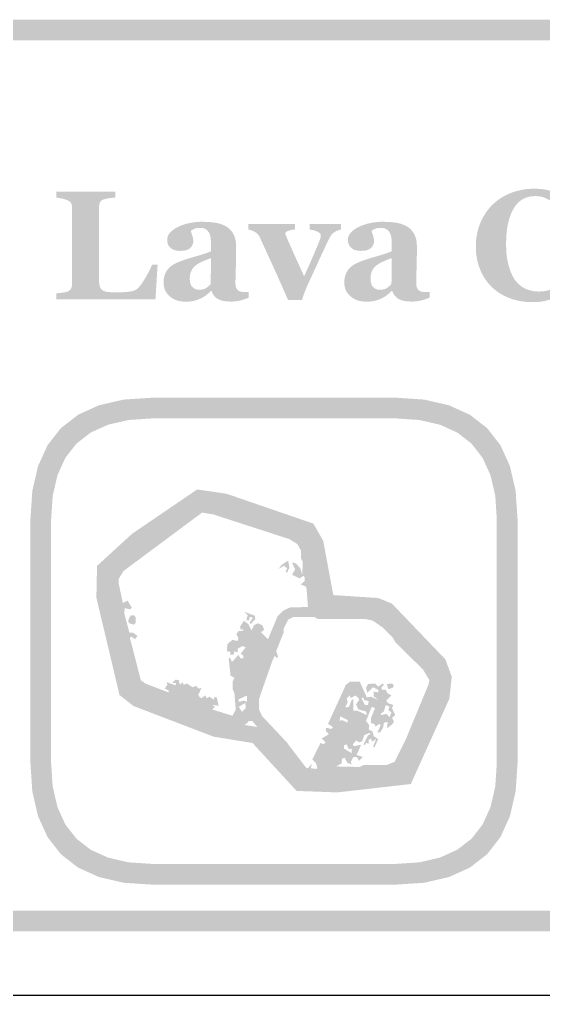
# Model space of a CAD drawing. Header units: millimetres. Extents: x 6 to 297, y 6 to 451.
# Drawn here: x 43.49 to 53.6, y 42.32 to 61.16 of the extents above; entities that cross this region are included whole.
import ezdxf

# ---------------------------------------------------------------- set-up
doc = ezdxf.new("R2010")
doc.units = ezdxf.units.MM
doc.layers.add('CUT', color=1, linetype='Continuous')
doc.layers.add('RASTER', color=7, linetype='Continuous')

msp = doc.modelspace()

# ---------------------------------------------------------------- hatches: boundary and pattern name
at = {"layer": 'RASTER'}
h = msp.add_hatch(color=7, dxfattribs=at)
h.paths.add_polyline_path([(7.2, 58.956), (7.234, 59.471), (7.337, 59.918), (7.509, 60.296), (7.75, 60.606), (8.059, 60.846), (8.438, 61.018), (8.884, 61.121), (9.4, 61.156), (66.6, 61.156), (67.116, 61.121), (67.563, 61.018), (67.941, 60.846), (68.25, 60.606), (68.491, 60.296), (68.663, 59.918), (68.766, 59.471), (68.8, 58.956), (68.8, 45.756), (68.766, 45.24), (68.663, 44.793), (68.491, 44.415), (68.25, 44.106), (67.941, 43.865), (67.563, 43.693), (67.116, 43.59), (66.6, 43.556), (9.4, 43.556), (8.884, 43.59), (8.438, 43.693), (8.059, 43.865), (7.75, 44.106), (7.509, 44.415), (7.337, 44.793), (7.234, 45.24), (7.2, 45.756)])
h.paths.add_polyline_path([(7.6, 58.956), (7.6, 45.756), (7.628, 45.334), (7.712, 44.968), (7.853, 44.659), (8.05, 44.406), (8.303, 44.209), (8.612, 44.068), (8.978, 43.984), (9.4, 43.956), (66.6, 43.956), (67.022, 43.984), (67.387, 44.068), (67.697, 44.209), (67.95, 44.406), (68.147, 44.659), (68.288, 44.968), (68.372, 45.334), (68.4, 45.756), (68.4, 58.956), (68.372, 59.378), (68.288, 59.743), (68.147, 60.053), (67.95, 60.306), (67.697, 60.503), (67.387, 60.643), (67.022, 60.728), (66.6, 60.756), (9.4, 60.756), (8.978, 60.728), (8.612, 60.643), (8.303, 60.503), (8.05, 60.306), (7.853, 60.053), (7.712, 59.743), (7.628, 59.378), (7.6, 58.956)], flags=0)
for points in [[(53.382, 55.7), (53.325, 55.701), (53.269, 55.705), (53.214, 55.71), (53.16, 55.719), (53.107, 55.729), (53.055, 55.742), (53.004, 55.757), (52.954, 55.774), (52.905, 55.794), (52.857, 55.815), (52.812, 55.839), (52.767, 55.865), (52.725, 55.893), (52.684, 55.923), (52.644, 55.955), (52.607, 55.989), (52.571, 56.024), (52.538, 56.062), (52.507, 56.101), (52.477, 56.143), (52.449, 56.186), (52.424, 56.232), (52.4, 56.28), (52.378, 56.329), (52.359, 56.381), (52.342, 56.433), (52.327, 56.487), (52.316, 56.542), (52.306, 56.599), (52.3, 56.656), (52.296, 56.715), (52.295, 56.775), (52.296, 56.835), (52.3, 56.894), (52.307, 56.951), (52.316, 57.008), (52.328, 57.063), (52.342, 57.118), (52.359, 57.171), (52.379, 57.223), (52.401, 57.273), (52.425, 57.322), (52.452, 57.369), (52.48, 57.415), (52.511, 57.459), (52.544, 57.501), (52.578, 57.541), (52.615, 57.579), (52.654, 57.615), (52.694, 57.649), (52.736, 57.681), (52.78, 57.711), (52.826, 57.738), (52.873, 57.764), (52.923, 57.787), (52.974, 57.809), (53.027, 57.828), (53.081, 57.844), (53.136, 57.858), (53.191, 57.87), (53.248, 57.879), (53.305, 57.885), (53.363, 57.889), (53.423, 57.89), (53.465, 57.889), (53.507, 57.887), (53.548, 57.884), (53.588, 57.88), (53.627, 57.874), (53.665, 57.867), (53.702, 57.858), (53.738, 57.848), (53.772, 57.838), (53.806, 57.827), (53.838, 57.815), (53.869, 57.804), (53.898, 57.792), (53.926, 57.779), (53.953, 57.767), (53.978, 57.754), (54.069, 57.834), (54.196, 57.834), (54.209, 57.076), (54.08, 57.076), (54.052, 57.159), (54.023, 57.238), (53.992, 57.31), (53.959, 57.377), (53.926, 57.437), (53.891, 57.492), (53.854, 57.542), (53.817, 57.585), (53.777, 57.623), (53.736, 57.656), (53.692, 57.684), (53.646, 57.707), (53.598, 57.725), (53.548, 57.738), (53.496, 57.745), (53.442, 57.748), (53.375, 57.744), (53.312, 57.733), (53.254, 57.714), (53.199, 57.687), (53.149, 57.653), (53.103, 57.612), (53.061, 57.562), (53.023, 57.505), (52.989, 57.442), (52.96, 57.372), (52.935, 57.296), (52.915, 57.214), (52.899, 57.126), (52.888, 57.032), (52.881, 56.932), (52.879, 56.825), (52.88, 56.764), (52.882, 56.706), (52.886, 56.65), (52.891, 56.596), (52.898, 56.544), (52.907, 56.495), (52.917, 56.447), (52.928, 56.402), (52.941, 56.36), (52.955, 56.319), (52.969, 56.281), (52.985, 56.244), (53.001, 56.21), (53.019, 56.178), (53.037, 56.148), (53.056, 56.12), (53.078, 56.094), (53.101, 56.069), (53.124, 56.045), (53.149, 56.024), (53.175, 56.004), (53.201, 55.987), (53.229, 55.971), (53.257, 55.957), (53.286, 55.945), (53.316, 55.934), (53.347, 55.925), (53.379, 55.918), (53.411, 55.912), (53.445, 55.908), (53.479, 55.906), (53.513, 55.905), (53.564, 55.907), (53.613, 55.912), (53.661, 55.921), (53.707, 55.933), (53.752, 55.949), (53.796, 55.968), (53.838, 55.99), (53.879, 56.016), (53.919, 56.046), (53.957, 56.079), (53.995, 56.116), (54.032, 56.156), (54.068, 56.2), (54.103, 56.248), (54.138, 56.299), (54.171, 56.353), (54.297, 56.277), (54.281, 56.245), (54.265, 56.214), (54.247, 56.184), (54.23, 56.155), (54.212, 56.127), (54.193, 56.099), (54.173, 56.072), (54.154, 56.047), (54.133, 56.022), (54.112, 55.997), (54.09, 55.974), (54.067, 55.952), (54.043, 55.93), (54.019, 55.91), (53.994, 55.89), (53.968, 55.871), (53.938, 55.852), (53.908, 55.833), (53.877, 55.816), (53.846, 55.8), (53.813, 55.784), (53.78, 55.77), (53.747, 55.757), (53.712, 55.745), (53.676, 55.735), (53.639, 55.726), (53.6, 55.718), (53.559, 55.711), (53.517, 55.706), (53.474, 55.703), (53.428, 55.701), (53.382, 55.7)], [(46.154, 56.422), (46.113, 55.756), (44.198, 55.756), (44.198, 55.87), (44.212, 55.871), (44.225, 55.873), (44.239, 55.874), (44.254, 55.876), (44.269, 55.877), (44.285, 55.879), (44.302, 55.882), (44.319, 55.884), (44.335, 55.886), (44.35, 55.889), (44.364, 55.891), (44.376, 55.893), (44.386, 55.896), (44.396, 55.898), (44.403, 55.9), (44.409, 55.902), (44.422, 55.908), (44.434, 55.913), (44.444, 55.92), (44.454, 55.927), (44.463, 55.934), (44.47, 55.942), (44.477, 55.95), (44.483, 55.959), (44.487, 55.969), (44.492, 55.979), (44.495, 55.99), (44.498, 56.001), (44.5, 56.013), (44.502, 56.026), (44.503, 56.039), (44.503, 56.053), (44.503, 57.519), (44.503, 57.532), (44.502, 57.545), (44.501, 57.556), (44.499, 57.568), (44.497, 57.578), (44.494, 57.588), (44.491, 57.598), (44.487, 57.607), (44.482, 57.615), (44.476, 57.623), (44.469, 57.631), (44.46, 57.639), (44.449, 57.647), (44.437, 57.654), (44.424, 57.662), (44.409, 57.669), (44.398, 57.674), (44.386, 57.679), (44.373, 57.683), (44.359, 57.687), (44.346, 57.691), (44.331, 57.695), (44.316, 57.699), (44.3, 57.702), (44.285, 57.705), (44.27, 57.708), (44.256, 57.71), (44.243, 57.713), (44.231, 57.715), (44.219, 57.717), (44.208, 57.719), (44.198, 57.72), (44.198, 57.834), (45.34, 57.834), (45.34, 57.72), (45.328, 57.719), (45.315, 57.718), (45.302, 57.716), (45.289, 57.715), (45.274, 57.713), (45.26, 57.711), (45.245, 57.71), (45.229, 57.708), (45.213, 57.706), (45.198, 57.703), (45.184, 57.701), (45.169, 57.698), (45.156, 57.695), (45.143, 57.692), (45.13, 57.688), (45.118, 57.685), (45.105, 57.68), (45.092, 57.674), (45.081, 57.668), (45.071, 57.661), (45.062, 57.653), (45.054, 57.644), (45.048, 57.635), (45.042, 57.626), (45.038, 57.615), (45.034, 57.605), (45.031, 57.594), (45.028, 57.583), (45.026, 57.571), (45.024, 57.559), (45.023, 57.547), (45.023, 57.534), (45.023, 56.167), (45.023, 56.144), (45.024, 56.122), (45.025, 56.101), (45.026, 56.081), (45.028, 56.063), (45.031, 56.045), (45.033, 56.03), (45.036, 56.015), (45.04, 56.002), (45.045, 55.989), (45.05, 55.977), (45.056, 55.967), (45.063, 55.957), (45.07, 55.948), (45.079, 55.94), (45.088, 55.933), (45.098, 55.926), (45.109, 55.92), (45.12, 55.915), (45.133, 55.91), (45.147, 55.906), (45.162, 55.902), (45.177, 55.899), (45.194, 55.897), (45.212, 55.895), (45.231, 55.894), (45.252, 55.892), (45.275, 55.891), (45.299, 55.89), (45.325, 55.89), (45.353, 55.889), (45.382, 55.889), (45.411, 55.889), (45.44, 55.89), (45.469, 55.891), (45.498, 55.893), (45.526, 55.894), (45.554, 55.897), (45.582, 55.9), (45.61, 55.903), (45.637, 55.907), (45.661, 55.912), (45.684, 55.918), (45.705, 55.925), (45.724, 55.933), (45.741, 55.942), (45.756, 55.953), (45.769, 55.964), (45.788, 55.983), (45.806, 56.005), (45.825, 56.028), (45.844, 56.054), (45.864, 56.081), (45.883, 56.11), (45.902, 56.141), (45.922, 56.174), (45.941, 56.207), (45.959, 56.24), (45.976, 56.272), (45.992, 56.304), (46.008, 56.334), (46.022, 56.364), (46.035, 56.394), (46.047, 56.422)], [(49.696, 57.102), (49.68, 57.099), (49.663, 57.095), (49.647, 57.09), (49.631, 57.084), (49.615, 57.078), (49.599, 57.07), (49.583, 57.062), (49.568, 57.052), (49.553, 57.042), (49.538, 57.03), (49.524, 57.016), (49.511, 57.002), (49.498, 56.986), (49.486, 56.968), (49.475, 56.949), (49.465, 56.929), (49.439, 56.876), (49.414, 56.822), (49.388, 56.768), (49.363, 56.714), (49.338, 56.66), (49.313, 56.606), (49.288, 56.552), (49.263, 56.498), (49.239, 56.444), (49.214, 56.39), (49.19, 56.336), (49.165, 56.284), (49.141, 56.231), (49.117, 56.179), (49.093, 56.128), (49.069, 56.077), (49.062, 56.061), (49.054, 56.044), (49.046, 56.025), (49.038, 56.006), (49.029, 55.986), (49.021, 55.964), (49.012, 55.942), (49.002, 55.918), (48.993, 55.894), (48.985, 55.871), (48.976, 55.848), (48.968, 55.826), (48.961, 55.804), (48.953, 55.783), (48.947, 55.763), (48.94, 55.743), (48.671, 55.743), (48.629, 55.838), (48.589, 55.93), (48.551, 56.017), (48.514, 56.1), (48.479, 56.179), (48.446, 56.254), (48.413, 56.325), (48.383, 56.391), (48.353, 56.457), (48.322, 56.523), (48.291, 56.59), (48.26, 56.659), (48.228, 56.729), (48.196, 56.8), (48.163, 56.872), (48.13, 56.945), (48.122, 56.962), (48.113, 56.978), (48.102, 56.993), (48.091, 57.007), (48.078, 57.02), (48.065, 57.032), (48.05, 57.043), (48.034, 57.054), (48.018, 57.063), (48.001, 57.071), (47.985, 57.079), (47.968, 57.085), (47.952, 57.091), (47.935, 57.096), (47.918, 57.099), (47.902, 57.102), (47.902, 57.209), (48.804, 57.209), (48.804, 57.102), (48.791, 57.101), (48.778, 57.1), (48.764, 57.098), (48.75, 57.096), (48.735, 57.093), (48.719, 57.089), (48.703, 57.085), (48.687, 57.08), (48.671, 57.075), (48.657, 57.069), (48.646, 57.063), (48.636, 57.057), (48.629, 57.05), (48.624, 57.043), (48.62, 57.035), (48.619, 57.027), (48.619, 57.025), (48.62, 57.022), (48.62, 57.019), (48.621, 57.016), (48.622, 57.013), (48.623, 57.009), (48.624, 57.005), (48.625, 57.001), (48.627, 56.996), (48.628, 56.992), (48.63, 56.987), (48.632, 56.982), (48.634, 56.977), (48.636, 56.972), (48.638, 56.967), (48.64, 56.961), (48.652, 56.932), (48.666, 56.9), (48.682, 56.864), (48.699, 56.825), (48.717, 56.784), (48.737, 56.739), (48.758, 56.691), (48.781, 56.641), (48.805, 56.588), (48.829, 56.534), (48.854, 56.48), (48.878, 56.426), (48.904, 56.37), (48.929, 56.314), (48.955, 56.257), (48.981, 56.2), (48.999, 56.239), (49.017, 56.279), (49.035, 56.318), (49.053, 56.358), (49.07, 56.397), (49.087, 56.435), (49.104, 56.474), (49.121, 56.512), (49.138, 56.552), (49.156, 56.594), (49.176, 56.639), (49.196, 56.686), (49.217, 56.737), (49.239, 56.789), (49.262, 56.845), (49.286, 56.903), (49.289, 56.911), (49.292, 56.919), (49.294, 56.927), (49.296, 56.935), (49.298, 56.942), (49.299, 56.948), (49.301, 56.954), (49.301, 56.96), (49.302, 56.965), (49.302, 56.97), (49.303, 56.974), (49.303, 56.978), (49.303, 56.982), (49.303, 56.985), (49.303, 56.987), (49.303, 56.989), (49.303, 56.996), (49.302, 57.002), (49.3, 57.008), (49.297, 57.014), (49.293, 57.02), (49.289, 57.025), (49.284, 57.03), (49.278, 57.035), (49.271, 57.04), (49.264, 57.045), (49.257, 57.049), (49.25, 57.054), (49.242, 57.058), (49.234, 57.062), (49.226, 57.066), (49.217, 57.07), (49.208, 57.073), (49.199, 57.077), (49.19, 57.08), (49.181, 57.083), (49.172, 57.085), (49.164, 57.088), (49.155, 57.09), (49.147, 57.092), (49.138, 57.093), (49.131, 57.095), (49.123, 57.097), (49.116, 57.098), (49.109, 57.099), (49.103, 57.1), (49.097, 57.101), (49.091, 57.102), (49.091, 57.209), (49.696, 57.209)]]:
    msp.add_hatch(color=7, dxfattribs=at).paths.add_polyline_path(points)
h = msp.add_hatch(color=7, dxfattribs=at)
h.paths.add_polyline_path([(47.913, 55.786), (47.897, 55.78), (47.88, 55.773), (47.862, 55.766), (47.843, 55.76), (47.824, 55.753), (47.803, 55.747), (47.783, 55.741), (47.761, 55.735), (47.739, 55.73), (47.716, 55.725), (47.694, 55.721), (47.671, 55.718), (47.647, 55.715), (47.623, 55.713), (47.599, 55.712), (47.575, 55.712), (47.531, 55.713), (47.491, 55.715), (47.453, 55.719), (47.419, 55.725), (47.387, 55.733), (47.358, 55.742), (47.333, 55.753), (47.31, 55.765), (47.289, 55.779), (47.271, 55.795), (47.254, 55.812), (47.238, 55.83), (47.225, 55.85), (47.213, 55.871), (47.203, 55.894), (47.194, 55.918), (47.185, 55.918), (47.173, 55.906), (47.161, 55.894), (47.148, 55.883), (47.136, 55.872), (47.124, 55.862), (47.113, 55.852), (47.101, 55.842), (47.089, 55.833), (47.078, 55.825), (47.066, 55.816), (47.054, 55.808), (47.042, 55.801), (47.029, 55.793), (47.016, 55.786), (47.004, 55.78), (46.99, 55.773), (46.973, 55.766), (46.956, 55.758), (46.94, 55.752), (46.923, 55.745), (46.906, 55.74), (46.89, 55.734), (46.874, 55.73), (46.858, 55.726), (46.841, 55.722), (46.823, 55.719), (46.803, 55.716), (46.782, 55.714), (46.759, 55.712), (46.734, 55.711), (46.708, 55.711), (46.68, 55.71), (46.638, 55.712), (46.598, 55.717), (46.559, 55.724), (46.522, 55.735), (46.487, 55.75), (46.453, 55.767), (46.421, 55.787), (46.39, 55.811), (46.362, 55.837), (46.337, 55.865), (46.317, 55.895), (46.3, 55.927), (46.287, 55.962), (46.277, 55.998), (46.272, 56.036), (46.27, 56.077), (46.27, 56.1), (46.271, 56.122), (46.273, 56.144), (46.276, 56.165), (46.28, 56.184), (46.285, 56.203), (46.29, 56.221), (46.296, 56.238), (46.303, 56.255), (46.311, 56.271), (46.319, 56.286), (46.328, 56.301), (46.338, 56.316), (46.348, 56.33), (46.359, 56.343), (46.371, 56.356), (46.382, 56.368), (46.394, 56.379), (46.406, 56.389), (46.418, 56.399), (46.431, 56.409), (46.445, 56.418), (46.458, 56.426), (46.473, 56.434), (46.487, 56.442), (46.502, 56.449), (46.518, 56.456), (46.533, 56.464), (46.549, 56.471), (46.566, 56.478), (46.582, 56.484), (46.599, 56.491), (46.633, 56.503), (46.669, 56.515), (46.706, 56.528), (46.744, 56.54), (46.785, 56.553), (46.827, 56.566), (46.87, 56.578), (46.916, 56.591), (46.96, 56.604), (47.002, 56.617), (47.04, 56.629), (47.075, 56.641), (47.108, 56.652), (47.137, 56.663), (47.163, 56.674), (47.185, 56.684), (47.185, 56.825), (47.185, 56.835), (47.185, 56.845), (47.184, 56.856), (47.184, 56.868), (47.183, 56.88), (47.182, 56.893), (47.181, 56.907), (47.179, 56.922), (47.178, 56.936), (47.176, 56.951), (47.173, 56.964), (47.17, 56.977), (47.167, 56.989), (47.163, 57.001), (47.159, 57.012), (47.155, 57.023), (47.149, 57.034), (47.143, 57.045), (47.136, 57.056), (47.128, 57.066), (47.12, 57.076), (47.111, 57.085), (47.101, 57.094), (47.09, 57.102), (47.079, 57.109), (47.066, 57.116), (47.053, 57.122), (47.039, 57.126), (47.024, 57.13), (47.009, 57.132), (46.992, 57.134), (46.974, 57.134), (46.959, 57.134), (46.943, 57.133), (46.929, 57.132), (46.915, 57.13), (46.902, 57.127), (46.89, 57.124), (46.878, 57.12), (46.867, 57.116), (46.856, 57.111), (46.846, 57.107), (46.837, 57.102), (46.828, 57.097), (46.819, 57.093), (46.811, 57.088), (46.804, 57.083), (46.797, 57.078), (46.798, 57.071), (46.8, 57.062), (46.803, 57.052), (46.806, 57.042), (46.809, 57.03), (46.813, 57.017), (46.817, 57.004), (46.822, 56.989), (46.827, 56.974), (46.831, 56.959), (46.835, 56.945), (46.837, 56.93), (46.84, 56.916), (46.841, 56.902), (46.842, 56.887), (46.843, 56.873), (46.842, 56.867), (46.842, 56.86), (46.841, 56.853), (46.839, 56.845), (46.837, 56.837), (46.835, 56.829), (46.832, 56.82), (46.829, 56.811), (46.826, 56.802), (46.822, 56.793), (46.818, 56.785), (46.813, 56.778), (46.808, 56.77), (46.803, 56.764), (46.797, 56.758), (46.791, 56.752), (46.783, 56.745), (46.774, 56.738), (46.765, 56.732), (46.756, 56.726), (46.746, 56.72), (46.736, 56.715), (46.726, 56.711), (46.716, 56.706), (46.705, 56.703), (46.692, 56.699), (46.678, 56.697), (46.663, 56.694), (46.646, 56.693), (46.628, 56.691), (46.609, 56.691), (46.588, 56.69), (46.558, 56.691), (46.53, 56.694), (46.504, 56.699), (46.48, 56.705), (46.457, 56.713), (46.437, 56.724), (46.418, 56.736), (46.402, 56.75), (46.387, 56.765), (46.374, 56.782), (46.363, 56.799), (46.354, 56.818), (46.347, 56.838), (46.343, 56.859), (46.34, 56.881), (46.339, 56.904), (46.34, 56.924), (46.343, 56.944), (46.348, 56.963), (46.355, 56.982), (46.364, 57), (46.375, 57.018), (46.389, 57.035), (46.404, 57.051), (46.421, 57.067), (46.438, 57.083), (46.457, 57.097), (46.476, 57.111), (46.496, 57.124), (46.518, 57.136), (46.54, 57.148), (46.563, 57.159), (46.586, 57.17), (46.611, 57.18), (46.636, 57.189), (46.662, 57.198), (46.689, 57.206), (46.717, 57.214), (46.746, 57.221), (46.775, 57.227), (46.805, 57.233), (46.834, 57.238), (46.863, 57.242), (46.891, 57.245), (46.918, 57.248), (46.945, 57.25), (46.972, 57.251), (46.998, 57.251), (47.033, 57.251), (47.067, 57.25), (47.101, 57.249), (47.134, 57.247), (47.166, 57.245), (47.198, 57.242), (47.229, 57.238), (47.259, 57.234), (47.288, 57.23), (47.316, 57.224), (47.344, 57.217), (47.371, 57.209), (47.398, 57.199), (47.423, 57.189), (47.448, 57.178), (47.472, 57.165), (47.495, 57.151), (47.515, 57.136), (47.535, 57.12), (47.554, 57.102), (47.571, 57.083), (47.588, 57.062), (47.603, 57.04), (47.617, 57.016), (47.629, 56.991), (47.64, 56.964), (47.649, 56.935), (47.657, 56.904), (47.663, 56.871), (47.667, 56.837), (47.669, 56.8), (47.67, 56.762), (47.67, 56.72), (47.67, 56.675), (47.669, 56.629), (47.669, 56.581), (47.668, 56.531), (47.666, 56.479), (47.665, 56.425), (47.664, 56.37), (47.662, 56.315), (47.661, 56.266), (47.66, 56.221), (47.659, 56.181), (47.658, 56.146), (47.657, 56.116), (47.657, 56.091), (47.657, 56.071), (47.657, 56.055), (47.658, 56.039), (47.66, 56.025), (47.662, 56.012), (47.665, 55.999), (47.668, 55.987), (47.672, 55.977), (47.677, 55.967), (47.682, 55.957), (47.688, 55.949), (47.695, 55.941), (47.702, 55.933), (47.71, 55.927), (47.718, 55.92), (47.728, 55.915), (47.738, 55.91), (47.744, 55.907), (47.752, 55.904), (47.76, 55.902), (47.77, 55.9), (47.78, 55.899), (47.791, 55.897), (47.803, 55.896), (47.816, 55.896), (47.829, 55.895), (47.842, 55.895), (47.855, 55.894), (47.867, 55.894), (47.879, 55.894), (47.891, 55.894), (47.902, 55.893), (47.913, 55.893)])
h.paths.add_polyline_path([(47.185, 56.55), (47.165, 56.543), (47.144, 56.535), (47.124, 56.528), (47.104, 56.52), (47.083, 56.512), (47.063, 56.503), (47.043, 56.495), (47.023, 56.486), (47.003, 56.477), (46.984, 56.468), (46.966, 56.459), (46.949, 56.449), (46.933, 56.44), (46.918, 56.43), (46.904, 56.42), (46.891, 56.411), (46.878, 56.4), (46.865, 56.389), (46.854, 56.377), (46.843, 56.364), (46.832, 56.35), (46.823, 56.336), (46.814, 56.321), (46.806, 56.306), (46.799, 56.29), (46.792, 56.273), (46.787, 56.255), (46.783, 56.236), (46.779, 56.217), (46.777, 56.197), (46.776, 56.177), (46.775, 56.156), (46.776, 56.128), (46.778, 56.102), (46.782, 56.079), (46.788, 56.057), (46.795, 56.037), (46.804, 56.02), (46.815, 56.004), (46.827, 55.99), (46.841, 55.978), (46.855, 55.968), (46.87, 55.959), (46.885, 55.952), (46.902, 55.946), (46.919, 55.942), (46.937, 55.94), (46.955, 55.939), (46.975, 55.939), (46.994, 55.941), (47.012, 55.943), (47.029, 55.947), (47.045, 55.952), (47.06, 55.957), (47.074, 55.964), (47.088, 55.972), (47.101, 55.98), (47.113, 55.989), (47.125, 55.999), (47.137, 56.009), (47.148, 56.019), (47.159, 56.03), (47.169, 56.041), (47.179, 56.053)], flags=0)
h = msp.add_hatch(color=7, dxfattribs=at)
h.paths.add_polyline_path([(51.401, 55.786), (51.385, 55.78), (51.367, 55.773), (51.349, 55.766), (51.331, 55.76), (51.311, 55.753), (51.291, 55.747), (51.27, 55.741), (51.249, 55.735), (51.227, 55.73), (51.204, 55.725), (51.181, 55.721), (51.158, 55.718), (51.135, 55.715), (51.111, 55.713), (51.087, 55.712), (51.063, 55.712), (51.019, 55.713), (50.979, 55.715), (50.941, 55.719), (50.906, 55.725), (50.875, 55.733), (50.846, 55.742), (50.82, 55.753), (50.798, 55.765), (50.777, 55.779), (50.759, 55.795), (50.742, 55.812), (50.726, 55.83), (50.713, 55.85), (50.701, 55.871), (50.69, 55.894), (50.682, 55.918), (50.673, 55.918), (50.661, 55.906), (50.648, 55.894), (50.636, 55.883), (50.624, 55.872), (50.612, 55.862), (50.6, 55.852), (50.589, 55.842), (50.577, 55.833), (50.566, 55.825), (50.554, 55.816), (50.542, 55.808), (50.529, 55.801), (50.517, 55.793), (50.504, 55.786), (50.491, 55.78), (50.478, 55.773), (50.461, 55.766), (50.444, 55.758), (50.427, 55.752), (50.411, 55.745), (50.394, 55.74), (50.378, 55.734), (50.362, 55.73), (50.346, 55.726), (50.329, 55.722), (50.311, 55.719), (50.291, 55.716), (50.269, 55.714), (50.246, 55.712), (50.222, 55.711), (50.195, 55.711), (50.168, 55.71), (50.126, 55.712), (50.086, 55.717), (50.047, 55.724), (50.01, 55.735), (49.975, 55.75), (49.941, 55.767), (49.908, 55.787), (49.878, 55.811), (49.85, 55.837), (49.825, 55.865), (49.804, 55.895), (49.788, 55.927), (49.774, 55.962), (49.765, 55.998), (49.759, 56.036), (49.758, 56.077), (49.758, 56.1), (49.759, 56.122), (49.761, 56.144), (49.764, 56.165), (49.768, 56.184), (49.772, 56.203), (49.778, 56.221), (49.784, 56.238), (49.791, 56.255), (49.798, 56.271), (49.807, 56.286), (49.816, 56.301), (49.825, 56.316), (49.836, 56.33), (49.847, 56.343), (49.859, 56.356), (49.87, 56.368), (49.881, 56.379), (49.894, 56.389), (49.906, 56.399), (49.919, 56.409), (49.932, 56.418), (49.946, 56.426), (49.96, 56.434), (49.975, 56.442), (49.99, 56.449), (50.005, 56.456), (50.021, 56.464), (50.037, 56.471), (50.053, 56.478), (50.07, 56.484), (50.087, 56.491), (50.121, 56.503), (50.156, 56.515), (50.193, 56.528), (50.232, 56.54), (50.273, 56.553), (50.315, 56.566), (50.358, 56.578), (50.404, 56.591), (50.448, 56.604), (50.49, 56.617), (50.528, 56.629), (50.563, 56.641), (50.595, 56.652), (50.624, 56.663), (50.65, 56.674), (50.673, 56.684), (50.673, 56.825), (50.673, 56.835), (50.673, 56.845), (50.672, 56.856), (50.672, 56.868), (50.671, 56.88), (50.67, 56.893), (50.669, 56.907), (50.667, 56.922), (50.666, 56.936), (50.663, 56.951), (50.661, 56.964), (50.658, 56.977), (50.655, 56.989), (50.651, 57.001), (50.647, 57.012), (50.642, 57.023), (50.637, 57.034), (50.631, 57.045), (50.624, 57.056), (50.616, 57.066), (50.608, 57.076), (50.598, 57.085), (50.589, 57.094), (50.578, 57.102), (50.566, 57.109), (50.554, 57.116), (50.541, 57.122), (50.527, 57.126), (50.512, 57.13), (50.496, 57.132), (50.48, 57.134), (50.462, 57.134), (50.446, 57.134), (50.431, 57.133), (50.417, 57.132), (50.403, 57.13), (50.39, 57.127), (50.377, 57.124), (50.366, 57.12), (50.354, 57.116), (50.344, 57.111), (50.334, 57.107), (50.324, 57.102), (50.315, 57.097), (50.307, 57.093), (50.299, 57.088), (50.292, 57.083), (50.285, 57.078), (50.286, 57.071), (50.288, 57.062), (50.29, 57.052), (50.293, 57.042), (50.297, 57.03), (50.301, 57.017), (50.305, 57.004), (50.31, 56.989), (50.315, 56.974), (50.319, 56.959), (50.322, 56.945), (50.325, 56.93), (50.327, 56.916), (50.329, 56.902), (50.33, 56.887), (50.33, 56.873), (50.33, 56.867), (50.329, 56.86), (50.328, 56.853), (50.327, 56.845), (50.325, 56.837), (50.323, 56.829), (50.32, 56.82), (50.317, 56.811), (50.314, 56.802), (50.31, 56.793), (50.306, 56.785), (50.301, 56.778), (50.296, 56.77), (50.291, 56.764), (50.285, 56.758), (50.279, 56.752), (50.271, 56.745), (50.262, 56.738), (50.253, 56.732), (50.243, 56.726), (50.234, 56.72), (50.224, 56.715), (50.214, 56.711), (50.204, 56.706), (50.192, 56.703), (50.18, 56.699), (50.166, 56.697), (50.151, 56.694), (50.134, 56.693), (50.116, 56.691), (50.096, 56.691), (50.075, 56.69), (50.046, 56.691), (50.018, 56.694), (49.992, 56.699), (49.967, 56.705), (49.945, 56.713), (49.925, 56.724), (49.906, 56.736), (49.889, 56.75), (49.875, 56.765), (49.862, 56.782), (49.851, 56.799), (49.842, 56.818), (49.835, 56.838), (49.83, 56.859), (49.827, 56.881), (49.826, 56.904), (49.827, 56.924), (49.83, 56.944), (49.836, 56.963), (49.843, 56.982), (49.852, 57), (49.863, 57.018), (49.876, 57.035), (49.892, 57.051), (49.908, 57.067), (49.926, 57.083), (49.945, 57.097), (49.964, 57.111), (49.984, 57.124), (50.005, 57.136), (50.028, 57.148), (50.051, 57.159), (50.074, 57.17), (50.098, 57.18), (50.124, 57.189), (50.15, 57.198), (50.177, 57.206), (50.205, 57.214), (50.233, 57.221), (50.263, 57.227), (50.293, 57.233), (50.322, 57.238), (50.351, 57.242), (50.379, 57.245), (50.406, 57.248), (50.433, 57.25), (50.46, 57.251), (50.486, 57.251), (50.521, 57.251), (50.555, 57.25), (50.589, 57.249), (50.622, 57.247), (50.654, 57.245), (50.686, 57.242), (50.716, 57.238), (50.746, 57.234), (50.776, 57.23), (50.804, 57.224), (50.832, 57.217), (50.859, 57.209), (50.885, 57.199), (50.911, 57.189), (50.936, 57.178), (50.96, 57.165), (50.982, 57.151), (51.003, 57.136), (51.023, 57.12), (51.042, 57.102), (51.059, 57.083), (51.075, 57.062), (51.091, 57.04), (51.104, 57.016), (51.117, 56.991), (51.128, 56.964), (51.137, 56.935), (51.145, 56.904), (51.15, 56.871), (51.155, 56.837), (51.157, 56.8), (51.158, 56.762), (51.158, 56.72), (51.158, 56.675), (51.157, 56.629), (51.156, 56.581), (51.155, 56.531), (51.154, 56.479), (51.153, 56.425), (51.151, 56.37), (51.15, 56.315), (51.148, 56.266), (51.147, 56.221), (51.146, 56.181), (51.146, 56.146), (51.145, 56.116), (51.145, 56.091), (51.145, 56.071), (51.145, 56.055), (51.146, 56.039), (51.148, 56.025), (51.15, 56.012), (51.153, 55.999), (51.156, 55.987), (51.16, 55.977), (51.165, 55.967), (51.17, 55.957), (51.176, 55.949), (51.182, 55.941), (51.19, 55.933), (51.198, 55.927), (51.206, 55.92), (51.215, 55.915), (51.225, 55.91), (51.232, 55.907), (51.24, 55.904), (51.248, 55.902), (51.257, 55.9), (51.268, 55.899), (51.279, 55.897), (51.291, 55.896), (51.304, 55.896), (51.317, 55.895), (51.33, 55.895), (51.342, 55.894), (51.355, 55.894), (51.367, 55.894), (51.379, 55.894), (51.39, 55.893), (51.401, 55.893)])
h.paths.add_polyline_path([(50.673, 56.55), (50.653, 56.543), (50.632, 56.535), (50.612, 56.528), (50.591, 56.52), (50.571, 56.512), (50.551, 56.503), (50.531, 56.495), (50.51, 56.486), (50.491, 56.477), (50.472, 56.468), (50.454, 56.459), (50.437, 56.449), (50.421, 56.44), (50.406, 56.43), (50.392, 56.42), (50.379, 56.411), (50.365, 56.4), (50.353, 56.389), (50.341, 56.377), (50.33, 56.364), (50.32, 56.35), (50.311, 56.336), (50.302, 56.321), (50.294, 56.306), (50.286, 56.29), (50.28, 56.273), (50.275, 56.255), (50.271, 56.236), (50.267, 56.217), (50.265, 56.197), (50.263, 56.177), (50.263, 56.156), (50.264, 56.128), (50.266, 56.102), (50.27, 56.079), (50.276, 56.057), (50.283, 56.037), (50.292, 56.02), (50.303, 56.004), (50.315, 55.99), (50.328, 55.978), (50.342, 55.968), (50.357, 55.959), (50.373, 55.952), (50.389, 55.946), (50.407, 55.942), (50.424, 55.94), (50.443, 55.939), (50.463, 55.939), (50.482, 55.941), (50.5, 55.943), (50.517, 55.947), (50.533, 55.952), (50.548, 55.957), (50.562, 55.964), (50.576, 55.972), (50.588, 55.98), (50.601, 55.989), (50.613, 55.999), (50.625, 56.009), (50.636, 56.019), (50.647, 56.03), (50.657, 56.041), (50.667, 56.053)], flags=0)
h = msp.add_hatch(color=7, dxfattribs=at)
h.paths.add_polyline_path([(43.7, 51.506), (43.737, 52.057), (43.847, 52.534), (44.03, 52.938), (44.288, 53.268), (44.618, 53.525), (45.022, 53.709), (45.499, 53.819), (46.05, 53.856), (50.75, 53.856), (51.301, 53.819), (51.778, 53.709), (52.182, 53.525), (52.513, 53.268), (52.77, 52.938), (52.953, 52.534), (53.063, 52.057), (53.1, 51.506), (53.1, 46.806), (53.063, 46.255), (52.953, 45.778), (52.77, 45.374), (52.513, 45.043), (52.182, 44.786), (51.778, 44.603), (51.301, 44.492), (50.75, 44.456), (46.05, 44.456), (45.499, 44.492), (45.022, 44.603), (44.618, 44.786), (44.288, 45.043), (44.03, 45.374), (43.847, 45.778), (43.737, 46.255), (43.7, 46.806)])
h.paths.add_polyline_path([(44.1, 51.506), (44.1, 46.806), (44.13, 46.349), (44.222, 45.953), (44.374, 45.617), (44.588, 45.343), (44.862, 45.13), (45.197, 44.978), (45.593, 44.886), (46.05, 44.856), (50.75, 44.856), (51.207, 44.886), (51.603, 44.978), (51.938, 45.13), (52.213, 45.343), (52.426, 45.617), (52.578, 45.953), (52.67, 46.349), (52.7, 46.806), (52.7, 51.506), (52.67, 51.963), (52.578, 52.359), (52.426, 52.694), (52.213, 52.968), (51.938, 53.182), (51.603, 53.334), (51.207, 53.425), (50.75, 53.456), (46.05, 53.456), (45.593, 53.425), (45.197, 53.334), (44.862, 53.182), (44.587, 52.968), (44.374, 52.694), (44.222, 52.359), (44.13, 51.963), (44.1, 51.506)], flags=0)
h = msp.add_hatch(color=7, dxfattribs=at)
h.paths.add_polyline_path([(46.916, 52.084), (47.48, 52.003), (49.16, 51.425), (49.35, 51.093), (49.545, 50.045), (50.41, 49.989), (50.675, 49.882), (51.708, 48.803), (51.831, 48.469), (51.784, 48.044), (51.04, 46.398), (49.622, 46.236), (48.836, 46.265), (47.985, 47.19), (47.235, 47.312), (45.687, 47.905), (45.419, 48.116), (44.973, 49.997), (44.986, 50.61), (45.657, 51.225)])
h.paths.add_polyline_path([(46.994, 51.749), (45.856, 50.973), (45.303, 50.467), (45.294, 50.031), (45.705, 48.299), (45.847, 48.187), (47.319, 47.622), (48.146, 47.488), (48.981, 46.58), (49.609, 46.557), (50.823, 46.696), (51.471, 48.129), (51.505, 48.429), (51.43, 48.63), (50.491, 49.611), (50.338, 49.673), (49.276, 49.742), (49.045, 50.981), (48.942, 51.162), (47.405, 51.69), (46.994, 51.749)], flags=0)
h = msp.add_hatch(color=7, dxfattribs=at)
h.paths.add_polyline_path([(47.024, 51.847), (47.087, 51.858), (47.6, 51.711), (48.809, 51.308), (49.004, 51.209), (49.139, 50.941), (49.311, 49.794), (50.312, 49.769), (50.47, 49.706), (50.763, 49.45), (50.887, 49.281), (51.422, 48.753), (51.532, 48.607), (51.595, 48.486), (51.595, 48.266), (50.873, 46.606), (50.605, 46.543), (49.726, 46.507), (49.652, 46.47), (48.993, 46.47), (48.725, 46.716), (48.674, 46.811), (48.505, 46.972), (48.454, 47.067), (47.977, 47.617), (47.919, 47.617), (47.867, 47.559), (47.673, 47.46), (47.453, 47.496), (45.914, 48.083), (45.72, 48.182), (45.646, 48.255), (45.547, 48.522), (45.327, 49.622), (45.218, 49.989), (45.181, 50.392), (45.28, 50.586), (45.39, 50.696), (46.709, 51.685)])
h.paths.add_polyline_path([(47.013, 51.638), (45.5, 50.513), (45.401, 50.355), (45.401, 50.282), (45.485, 49.89), (45.573, 49.941), (45.657, 49.805), (45.621, 49.769), (45.522, 49.794), (45.511, 49.695), (45.61, 49.318), (45.683, 49.318), (45.767, 49.256), (45.72, 49.193), (45.646, 49.245), (45.621, 49.219), (45.83, 48.402), (45.914, 48.339), (46.365, 48.167), (46.365, 48.204), (46.291, 48.24), (46.343, 48.314), (46.328, 48.365), (46.5, 48.303), (46.511, 48.35), (46.438, 48.35), (46.5, 48.413), (46.563, 48.402), (46.585, 48.314), (46.636, 48.365), (46.658, 48.314), (46.72, 48.339), (46.83, 48.266), (46.892, 48.292), (46.951, 48.24), (47.002, 48.255), (46.94, 48.119), (46.966, 48.072), (47.002, 48.057), (47.076, 48.108), (47.098, 48.057), (47.16, 48.083), (47.244, 48.02), (47.244, 48.072), (47.296, 48.072), (47.332, 47.91), (47.208, 47.925), (47.259, 47.888), (47.208, 47.837), (47.6, 47.716), (47.662, 47.837), (47.636, 48.156), (47.6, 48.229), (47.6, 48.376), (47.636, 48.449), (47.563, 48.486), (47.526, 48.816), (47.552, 48.841), (47.589, 48.753), (47.71, 48.889), (47.757, 48.827), (47.809, 48.827), (47.809, 48.878), (47.757, 48.915), (47.856, 49.036), (47.794, 49.061), (47.699, 49.01), (47.699, 48.937), (47.636, 48.962), (47.625, 48.9), (47.563, 48.889), (47.552, 48.951), (47.49, 48.962), (47.501, 49.098), (47.6, 49.182), (47.699, 49.157), (47.71, 49.219), (47.673, 49.292), (47.721, 49.354), (47.794, 49.354), (47.809, 49.391), (47.757, 49.376), (47.746, 49.439), (47.82, 49.549), (47.904, 49.486), (47.966, 49.365), (48.014, 49.464), (48.087, 49.501), (48.175, 49.464), (48.212, 49.376), (48.15, 49.329), (48.285, 49.193), (48.468, 49.633), (48.578, 49.743), (48.699, 49.805), (49.055, 49.816), (49.029, 50.172), (49.004, 50.219), (48.919, 50.245), (48.993, 50.318), (48.993, 50.392), (48.967, 50.417), (48.894, 50.366), (48.747, 50.439), (48.809, 50.538), (48.747, 50.674), (48.82, 50.659), (48.908, 50.564), (48.945, 50.439), (48.956, 50.685), (48.919, 50.758), (48.919, 50.905), (48.857, 51.026), (48.699, 51.125), (47.233, 51.601)], flags=0)
h.paths.add_polyline_path([(48.674, 50.711), (48.699, 50.575), (48.652, 50.476), (48.626, 50.502), (48.652, 50.564), (48.589, 50.612), (48.49, 50.549), (48.542, 50.623)], flags=0)
h.paths.add_polyline_path([(47.831, 49.721), (48.029, 49.648), (48.04, 49.585), (47.955, 49.486), (47.93, 49.512), (47.992, 49.611), (47.93, 49.622), (47.919, 49.56), (47.867, 49.56), (47.893, 49.659)], flags=0)
h.paths.add_polyline_path([(45.632, 49.648), (45.694, 49.659), (45.731, 49.622), (45.731, 49.512), (45.694, 49.475), (45.61, 49.501), (45.584, 49.549)], flags=0)
h.paths.add_polyline_path([(48.773, 49.622), (48.674, 49.574), (48.589, 49.402), (48.589, 49.329), (48.443, 48.962), (48.479, 48.852), (48.454, 48.827), (48.417, 48.878), (48.369, 48.779), (48.113, 48.046), (48.113, 47.826), (48.175, 47.705), (48.637, 47.214), (49.018, 46.716), (49.055, 46.701), (49.128, 46.789), (49.113, 46.701), (49.212, 46.69), (49.238, 46.701), (49.212, 46.8), (49.139, 46.873), (49.297, 47.192), (49.359, 47.166), (49.396, 47.203), (49.322, 47.276), (49.458, 47.361), (49.396, 47.423), (49.407, 47.485), (49.506, 47.46), (49.542, 47.496), (49.443, 47.559), (49.788, 48.314), (49.872, 48.376), (50.055, 48.376), (50.191, 48.072), (50.275, 48.083), (50.411, 48.02), (50.323, 48.094), (50.323, 48.182), (50.411, 48.167), (50.411, 48.218), (50.312, 48.266), (50.202, 48.156), (50.176, 48.255), (50.213, 48.328), (50.349, 48.339), (50.411, 48.277), (50.495, 48.339), (50.521, 48.314), (50.47, 48.255), (50.484, 48.218), (50.557, 48.218), (50.594, 48.145), (50.667, 48.108), (50.568, 48.009), (50.594, 47.962), (50.704, 47.925), (50.678, 47.863), (50.741, 47.727), (50.678, 47.68), (50.715, 47.606), (50.689, 47.559), (50.579, 47.471), (50.594, 47.595), (50.521, 47.581), (50.506, 47.485), (50.448, 47.397), (50.396, 47.397), (50.459, 47.533), (50.433, 47.559), (50.36, 47.507), (50.338, 47.559), (50.275, 47.57), (50.275, 47.68), (50.349, 47.863), (50.286, 47.888), (50.176, 47.617), (50.239, 47.533), (50.228, 47.449), (50.301, 47.412), (50.323, 47.324), (50.411, 47.265), (50.338, 47.104), (50.312, 47.13), (50.374, 47.265), (50.286, 47.214), (50.275, 47.276), (50.228, 47.251), (50.228, 47.177), (50.176, 47.192), (50.154, 47.141), (50.129, 47.166), (50.213, 47.339), (50.264, 47.361), (50.239, 47.386), (50.14, 47.339), (50.103, 47.229), (50.055, 47.203), (49.982, 47.24), (49.92, 47.155), (49.945, 47.13), (50.081, 47.155), (49.993, 46.958), (50.118, 46.921), (50.044, 46.848), (49.993, 46.921), (49.934, 46.921), (49.883, 46.826), (49.898, 46.774), (49.81, 46.811), (49.762, 46.91), (49.715, 46.884), (49.7, 46.789), (49.59, 46.738), (50.055, 46.727), (50.129, 46.763), (50.568, 46.763), (50.726, 46.826), (50.935, 47.24), (51.375, 48.303), (51.4, 48.402), (51.276, 48.607), (50.741, 49.135), (50.689, 49.23), (50.506, 49.413), (50.312, 49.549), (50.165, 49.585), (49.249, 49.585), (49.176, 49.622)], flags=0)
h.paths.add_polyline_path([(50.579, 48.328), (50.678, 48.339), (50.715, 48.303), (50.689, 48.255), (50.605, 48.229)], flags=0)
h.paths.add_polyline_path([(47.882, 48.108), (47.721, 48.035), (47.721, 47.984), (47.82, 48.009), (47.882, 47.984)], flags=0)
h.paths.add_polyline_path([(49.861, 48.108), (49.799, 48.046), (49.824, 47.984), (49.773, 47.874), (49.846, 47.888), (49.898, 48.02), (49.934, 48.035), (49.934, 47.815), (50.008, 47.815), (50.191, 47.727), (50.176, 47.8), (50.03, 47.837), (49.982, 47.936), (50.044, 48.02), (50.03, 48.057), (49.971, 48.108), (49.883, 48.057)], flags=0)
h.paths.add_polyline_path([(50.118, 48.072), (50.092, 48.046), (50.154, 47.925), (50.213, 47.925), (50.228, 47.998), (50.14, 48.02)], flags=0)
h.paths.add_polyline_path([(47.845, 47.962), (47.721, 47.888), (47.783, 47.789), (47.856, 47.863)], flags=0)
h.paths.add_polyline_path([(50.557, 47.925), (50.521, 47.8), (50.459, 47.753), (50.47, 47.727), (50.568, 47.753), (50.631, 47.691), (50.667, 47.778), (50.605, 47.826), (50.631, 47.888)], flags=0)
h.paths.add_polyline_path([(49.678, 47.705), (49.663, 47.617), (49.715, 47.632), (49.824, 47.581), (49.824, 47.632)], flags=0)
h.paths.add_polyline_path([(49.799, 47.166), (49.751, 47.141), (49.751, 47.082), (49.898, 46.994), (49.898, 47.082), (49.846, 47.067)], flags=0)

# ---------------------------------------------------------------- linework, layer by layer
at = {"layer": 'CUT'}
msp.add_lwpolyline([(67.001, 42.316), (8.999, 42.316)], dxfattribs=at)

doc.saveas('drawing.dxf')
